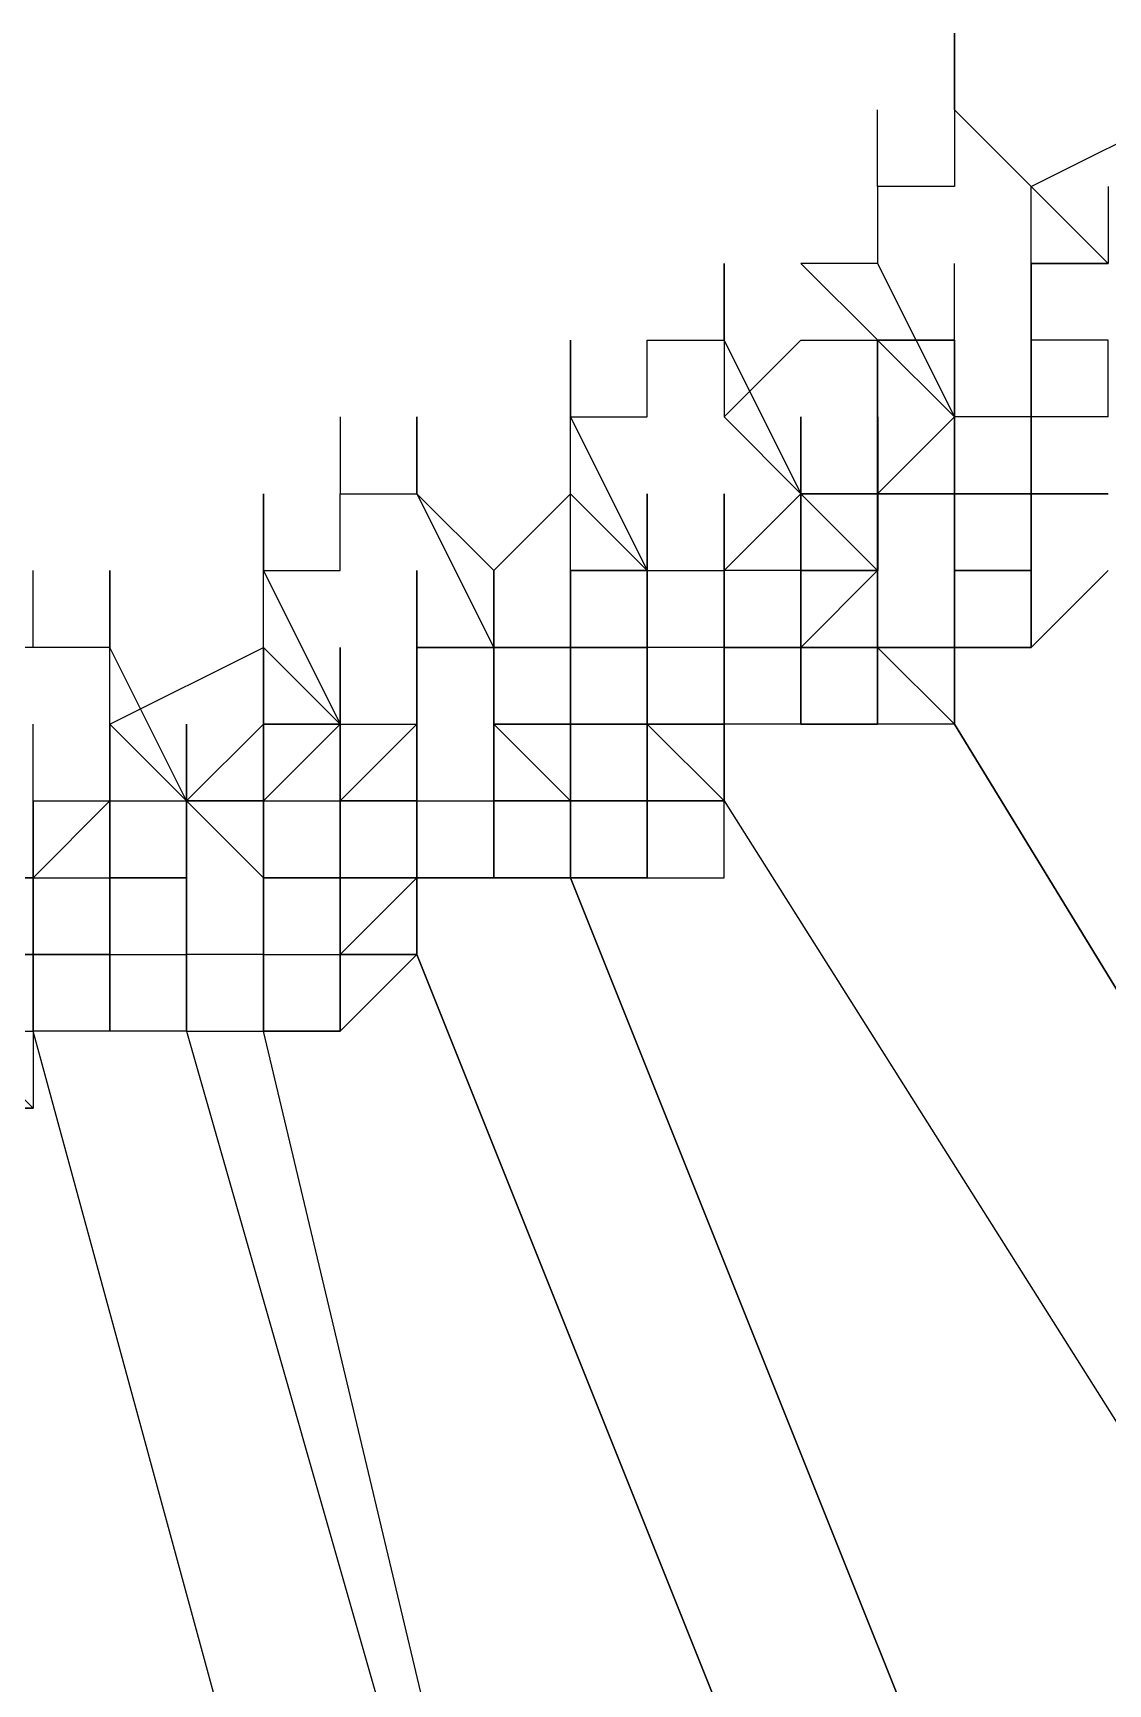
# Model space of a CAD drawing. Header units: inches. Extents: x 3324238 to 135265466, y -1036581 to 20094598.
# Drawn here: x 3353512.625 to 3353513.753, y -519257.916 to -519256.183 of the extents above; entities that cross this region are included whole.
import ezdxf

# ---------------------------------------------------------------- set-up
doc = ezdxf.new("R2010")
doc.units = ezdxf.units.IN
doc.header["$MEASUREMENT"] = 0
doc.layers.add('PDF_Geometry', color=7, linetype='Continuous')

msp = doc.modelspace()

# ---------------------------------------------------------------- linework, layer by layer
at = {"layer": 'PDF_Geometry', "lineweight": 25}
for points in [[(3353513.5914, -519256.1835), (3353513.5914, -519256.2641)], [(3353513.3497, -519256.4252), (3353513.3497, -519256.5058)], [(3353513.7526, -519256.4252), (3353513.672, -519256.4252)], [(3353513.5914, -519256.5058), (3353513.5914, -519256.5863)], [(3353513.0274, -519256.5863), (3353513.0274, -519256.6669)], [(3353513.4303, -519256.5863), (3353513.4303, -519256.6669)], [(3353513.5109, -519256.5863), (3353513.5109, -519256.6669), (3353513.5109, -519256.7475), (3353513.5109, -519256.6669)], [(3353512.8663, -519256.6669), (3353512.8663, -519256.7475)], [(3353513.2691, -519256.6669), (3353513.2691, -519256.7475), (3353513.2691, -519256.8281), (3353513.2691, -519256.7475)], [(3353513.4303, -519256.6669), (3353513.5108, -519256.6669), (3353513.5108, -519256.7475)], [(3353512.7051, -519256.7475), (3353512.7051, -519256.8281)], [(3353513.0274, -519256.8281), (3353513.0274, -519256.9086), (3353513.0274, -519256.9892), (3353513.0274, -519257.0698), (3353513.0274, -519256.9892), (3353513.0274, -519256.9086), (3353513.0274, -519256.8281), (3353513.0274, -519256.7475)], [(3353513.1886, -519256.8281), (3353513.1886, -519256.9086), (3353513.1886, -519256.8281), (3353513.1886, -519256.7475)], [(3353513.1886, -519256.7475), (3353513.1886, -519256.8281)], [(3353513.3497, -519256.7475), (3353513.3497, -519256.8281)], [(3353513.672, -519256.7475), (3353513.672, -519256.8281)], [(3353512.8663, -519256.8281), (3353512.8663, -519256.9086), (3353512.8663, -519256.9892), (3353512.8663, -519256.9086)], [(3353513.0274, -519256.8281), (3353513.0274, -519256.9086)], [(3353513.5914, -519256.8281), (3353513.5914, -519256.9086)], [(3353512.8663, -519256.9086), (3353512.8663, -519256.9892)], [(3353512.9469, -519256.9086), (3353512.9469, -519256.9892)], [(3353513.2691, -519256.9086), (3353513.2691, -519256.9892)], [(3353513.3497, -519256.9892), (3353513.2691, -519256.9892), (3353513.2691, -519256.9086), (3353513.2691, -519256.9892)], [(3353512.7857, -519257.0698), (3353512.7051, -519257.0698)], [(3353512.8663, -519257.0698), (3353512.8663, -519257.1503), (3353512.8663, -519257.2309), (3353512.8663, -519257.1503), (3353512.8663, -519257.0698), (3353512.8663, -519257.1503)], [(3353512.9468, -519257.0698), (3353512.9468, -519257.1503)], [(3353512.6246, -519257.1503), (3353512.6246, -519257.2309)], [(3353512.6246, -519257.1503), (3353512.6246, -519257.2309)], [(3353512.7051, -519257.1503), (3353512.7051, -519257.2309)], [(3353512.7857, -519257.1503), (3353512.7857, -519257.2309)]]:
    msp.add_lwpolyline(points, close=True, dxfattribs=at)
for points in [[(3353513.7526, -519256.4252), (3353513.5914, -519256.2641), (3353513.5914, -519256.3446), (3353513.5108, -519256.3446), (3353513.5108, -519256.4252), (3353513.4303, -519256.4252)], [(3353513.5108, -519256.3446), (3353513.5108, -519256.2641)], [(3353513.672, -519256.3446), (3353513.5914, -519256.2641)], [(3353513.7526, -519256.5058), (3353513.672, -519256.5058), (3353513.672, -519256.5863), (3353513.672, -519256.5058), (3353513.672, -519256.4252), (3353513.672, -519256.3446), (3353513.8331, -519256.2641)], [(3353513.7526, -519256.3446), (3353513.7526, -519256.4252), (3353513.672, -519256.3446)], [(3353513.5109, -519256.5058), (3353513.4303, -519256.4252)], [(3353513.7526, -519256.6669), (3353513.672, -519256.6669), (3353513.672, -519256.5863), (3353513.672, -519256.5058), (3353513.672, -519256.5863), (3353513.672, -519256.5058), (3353513.672, -519256.4252), (3353513.672, -519256.5058), (3353513.672, -519256.5863), (3353513.5914, -519256.5863), (3353513.5108, -519256.5058), (3353513.5108, -519256.5863), (3353513.5108, -519256.5058), (3353513.5108, -519256.5863), (3353513.5108, -519256.6669), (3353513.5108, -519256.5863), (3353513.5108, -519256.6669), (3353513.5914, -519256.6669), (3353513.5914, -519256.5863)], [(3353513.5108, -519256.4252), (3353513.5914, -519256.5863), (3353513.5914, -519256.5058), (3353513.5914, -519256.5863), (3353513.5914, -519256.5058), (3353513.5108, -519256.5058), (3353513.5108, -519256.5863), (3353513.5108, -519256.6669), (3353513.5914, -519256.6669), (3353513.5914, -519256.5863), (3353513.5914, -519256.6669), (3353513.5914, -519256.5863), (3353513.5108, -519256.6669), (3353513.5108, -519256.5863), (3353513.5108, -519256.6669), (3353513.5914, -519256.6669), (3353513.5914, -519256.7475), (3353513.5914, -519256.8281), (3353513.5914, -519256.7475), (3353513.5914, -519256.6669), (3353513.672, -519256.6669), (3353513.672, -519256.7475), (3353513.672, -519256.6669), (3353513.672, -519256.7475), (3353513.672, -519256.6669), (3353513.672, -519256.7475), (3353513.672, -519256.8281), (3353513.5914, -519256.8281), (3353513.5914, -519256.9086), (3353513.5914, -519256.8281), (3353513.672, -519256.8281), (3353513.672, -519256.7475), (3353513.672, -519256.6669), (3353513.672, -519256.7475), (3353513.672, -519256.6669), (3353513.672, -519256.7475), (3353513.672, -519256.8281), (3353513.672, -519256.7475), (3353513.672, -519256.6669), (3353513.672, -519256.7475), (3353513.672, -519256.8281), (3353513.5914, -519256.8281), (3353513.5914, -519256.7475), (3353513.5914, -519256.8281), (3353513.5914, -519256.7475), (3353513.5914, -519256.8281), (3353513.5914, -519256.9086)], [(3353513.7526, -519256.7475), (3353513.672, -519256.8281), (3353513.672, -519256.7475), (3353513.672, -519256.6669), (3353513.672, -519256.5863), (3353513.672, -519256.5058), (3353513.672, -519256.4252), (3353513.672, -519256.5058), (3353513.672, -519256.5863), (3353513.672, -519256.5058), (3353513.672, -519256.5863), (3353513.672, -519256.5058), (3353513.672, -519256.5863), (3353513.672, -519256.6669), (3353513.5914, -519256.6669), (3353513.5914, -519256.7475), (3353513.5914, -519256.8281), (3353513.5914, -519256.9086), (3353513.5108, -519256.9086), (3353513.5108, -519256.8281), (3353513.5108, -519256.9086)], [(3353513.672, -519256.4252), (3353513.672, -519256.5058), (3353513.672, -519256.5863), (3353513.672, -519256.5058), (3353513.672, -519256.5863), (3353513.672, -519256.6669), (3353513.672, -519256.5863), (3353513.672, -519256.6669), (3353513.672, -519256.7475), (3353513.672, -519256.6669), (3353513.672, -519256.7475), (3353513.5914, -519256.7475), (3353513.5914, -519256.8281), (3353513.5914, -519256.7475), (3353513.5914, -519256.8281), (3353513.5914, -519256.9086), (3353514.4777, -519258.3589)], [(3353513.5914, -519256.5058), (3353513.5914, -519256.4252)], [(3353513.1886, -519256.5058), (3353513.1886, -519256.5863), (3353513.2691, -519256.5863), (3353513.2691, -519256.5058), (3353513.3497, -519256.5058), (3353513.4303, -519256.6669), (3353513.4303, -519256.5863), (3353513.4303, -519256.6669), (3353513.4303, -519256.5863), (3353513.4303, -519256.6669), (3353513.3497, -519256.5863)], [(3353513.1886, -519256.5863), (3353513.1886, -519256.5058)], [(3353513.3497, -519256.9892), (3353513.2691, -519256.9892), (3353513.2691, -519256.9086), (3353513.2691, -519256.9892), (3353513.2691, -519256.9086), (3353513.2691, -519256.8281), (3353513.2691, -519256.9086), (3353513.2691, -519256.9892), (3353513.2691, -519256.9086), (3353513.2691, -519256.9892), (3353513.2691, -519256.9086), (3353513.2691, -519256.9892), (3353513.2691, -519256.9086), (3353513.2691, -519256.9892), (3353513.2691, -519256.9086), (3353513.2691, -519256.8281), (3353513.2691, -519256.9086), (3353513.2691, -519256.9892), (3353513.2691, -519257.0698), (3353513.2691, -519256.9892), (3353513.3497, -519256.9892), (3353513.3497, -519256.9086), (3353513.3497, -519256.8281), (3353513.4303, -519256.8281), (3353513.4303, -519256.9086), (3353513.4303, -519256.8281), (3353513.4303, -519256.9086), (3353513.5108, -519256.9086), (3353513.5108, -519256.8281), (3353513.5108, -519256.7475), (3353513.5108, -519256.6669), (3353513.5108, -519256.7475), (3353513.5108, -519256.6669), (3353513.5108, -519256.5863), (3353513.5108, -519256.6669), (3353513.5108, -519256.5863), (3353513.5108, -519256.6669), (3353513.5108, -519256.5863), (3353513.5108, -519256.6669), (3353513.5108, -519256.5863), (3353513.5108, -519256.5058)], [(3353513.3497, -519256.5058), (3353513.3497, -519256.5863), (3353513.4303, -519256.5058), (3353513.5108, -519256.5058), (3353513.5108, -519256.5863), (3353513.5108, -519256.6669)], [(3353513.5109, -519256.5058), (3353513.5914, -519256.5058), (3353513.5914, -519256.5863), (3353513.5914, -519256.6669), (3353513.5108, -519256.6669), (3353513.5108, -519256.5863), (3353513.5108, -519256.6669), (3353513.5108, -519256.5863), (3353513.5108, -519256.6669), (3353513.5108, -519256.5863), (3353513.5108, -519256.6669), (3353513.5108, -519256.7475), (3353513.5108, -519256.6669), (3353513.4303, -519256.6669), (3353513.5108, -519256.6669), (3353513.5108, -519256.7475), (3353513.4303, -519256.7475), (3353513.4303, -519256.6669), (3353513.4303, -519256.5863), (3353513.4303, -519256.6669), (3353513.5108, -519256.6669), (3353513.5108, -519256.7475), (3353513.4303, -519256.7475), (3353513.5108, -519256.7475)], [(3353513.5914, -519256.5058), (3353513.5108, -519256.5058), (3353513.5914, -519256.5058)], [(3353513.5914, -519256.5863), (3353513.5914, -519256.5058)], [(3353513.5914, -519256.5863), (3353513.5914, -519256.5058)], [(3353513.5914, -519256.5863), (3353513.5914, -519256.5058)], [(3353513.5914, -519256.5863), (3353513.5914, -519256.5058)], [(3353513.5914, -519256.5863), (3353513.5914, -519256.5058)], [(3353513.5914, -519256.5863), (3353513.5914, -519256.5058)], [(3353513.5914, -519256.5863), (3353513.5914, -519256.5058)], [(3353513.5914, -519256.5863), (3353513.5914, -519256.5058)], [(3353513.5914, -519256.5863), (3353513.5914, -519256.5058)], [(3353513.5914, -519256.5863), (3353513.5914, -519256.5058)], [(3353513.672, -519256.5863), (3353513.672, -519256.5058)], [(3353513.672, -519256.5863), (3353513.672, -519256.5058)], [(3353513.7526, -519256.5863), (3353513.7526, -519256.5058)], [(3353512.9469, -519256.5863), (3353512.9469, -519256.6669), (3353513.0274, -519256.6669), (3353513.0274, -519256.5863)], [(3353513.108, -519256.7475), (3353513.108, -519256.8281), (3353513.108, -519256.7475), (3353513.108, -519256.8281), (3353513.108, -519256.9086), (3353513.108, -519256.8281), (3353513.108, -519256.9086), (3353513.108, -519256.8281), (3353513.108, -519256.9086), (3353513.108, -519256.8281), (3353513.108, -519256.7475), (3353513.108, -519256.8281), (3353513.0274, -519256.8281), (3353513.0274, -519256.9086), (3353513.0274, -519256.9892), (3353513.0274, -519257.0698), (3353513.0274, -519256.9892), (3353513.108, -519256.9892), (3353513.108, -519256.9086), (3353513.108, -519256.8281), (3353513.108, -519256.7475), (3353513.108, -519256.8281), (3353513.108, -519256.7475), (3353513.1886, -519256.6669), (3353513.1886, -519256.5863), (3353513.2691, -519256.7475), (3353513.2691, -519256.8281), (3353513.2691, -519256.7475), (3353513.2691, -519256.8281), (3353513.2691, -519256.7475)], [(3353513.5914, -519256.5863), (3353513.5914, -519256.6669), (3353513.5914, -519256.7475), (3353513.5914, -519256.8281), (3353513.5914, -519256.7475), (3353513.5914, -519256.8281), (3353513.5914, -519256.7475), (3353513.5914, -519256.8281), (3353513.5914, -519256.7475), (3353513.5914, -519256.8281), (3353513.5914, -519256.7475), (3353513.5914, -519256.6669), (3353513.5914, -519256.7475), (3353513.5914, -519256.6669), (3353513.5914, -519256.7475), (3353513.5914, -519256.8281), (3353513.5914, -519256.9086), (3353513.5914, -519256.8281), (3353513.5914, -519256.7475), (3353513.5914, -519256.8281), (3353513.5108, -519256.8281), (3353513.5108, -519256.7475), (3353513.5108, -519256.8281), (3353513.5108, -519256.7475), (3353513.4303, -519256.8281), (3353513.5108, -519256.8281), (3353513.5108, -519256.7475), (3353513.5108, -519256.6669), (3353513.5108, -519256.7475), (3353513.5108, -519256.8281), (3353513.5108, -519256.7475), (3353513.5108, -519256.6669), (3353513.4303, -519256.6669)], [(3353513.4303, -519256.6669), (3353513.4303, -519256.5863)], [(3353513.4303, -519256.6669), (3353513.4303, -519256.5863)], [(3353513.4303, -519256.6669), (3353513.4303, -519256.5863)], [(3353513.4303, -519256.6669), (3353513.4303, -519256.5863)], [(3353513.4303, -519256.6669), (3353513.4303, -519256.5863)], [(3353513.4303, -519256.6669), (3353513.4303, -519256.5863)], [(3353513.4303, -519256.6669), (3353513.4303, -519256.5863)], [(3353513.4303, -519256.6669), (3353513.4303, -519256.5863)], [(3353513.5108, -519256.6669), (3353513.5108, -519256.5863)], [(3353513.5108, -519256.6669), (3353513.5108, -519256.5863)], [(3353513.5108, -519256.6669), (3353513.5108, -519256.5863)], [(3353513.5108, -519256.6669), (3353513.5108, -519256.5863)], [(3353513.5108, -519256.6669), (3353513.5108, -519256.5863)], [(3353513.5108, -519256.6669), (3353513.5108, -519256.5863)], [(3353513.5108, -519256.7475), (3353513.5108, -519256.6669), (3353513.5108, -519256.5863), (3353513.5108, -519256.6669)], [(3353513.5108, -519256.6669), (3353513.5108, -519256.5863)], [(3353513.5108, -519256.6669), (3353513.5108, -519256.5863)], [(3353513.5108, -519256.6669), (3353513.5108, -519256.5863)], [(3353513.5108, -519256.6669), (3353513.5108, -519256.5863)], [(3353513.5108, -519256.6669), (3353513.5108, -519256.5863)], [(3353513.5108, -519256.6669), (3353513.5108, -519256.5863)], [(3353513.5108, -519256.6669), (3353513.5108, -519256.5863)], [(3353513.7526, -519256.5863), (3353513.672, -519256.5863), (3353513.5914, -519256.5863), (3353513.5914, -519256.6669), (3353513.672, -519256.6669), (3353513.7526, -519256.6669)], [(3353513.5914, -519256.8281), (3353513.5914, -519256.9086), (3353513.5914, -519256.8281), (3353513.5914, -519256.7475), (3353513.5914, -519256.8281), (3353513.5914, -519256.7475), (3353513.5914, -519256.8281), (3353513.5914, -519256.7475), (3353513.5914, -519256.8281), (3353513.5914, -519256.7475), (3353513.672, -519256.7475), (3353513.672, -519256.6669), (3353513.5914, -519256.6669), (3353513.5914, -519256.5863), (3353513.5914, -519256.6669)], [(3353513.5914, -519256.6669), (3353513.5914, -519256.5863)], [(3353513.5914, -519256.6669), (3353513.5914, -519256.5863)], [(3353513.5914, -519256.6669), (3353513.672, -519256.6669), (3353513.672, -519256.5863)], [(3353513.5914, -519256.6669), (3353513.5914, -519256.5863)], [(3353512.7857, -519256.9086), (3353512.7857, -519256.9892), (3353512.8663, -519256.9892), (3353512.9469, -519256.9892), (3353512.9469, -519256.9086), (3353512.9469, -519256.8281), (3353512.9469, -519256.9086), (3353512.9469, -519256.9892), (3353512.9469, -519256.9086), (3353512.9469, -519256.8281), (3353512.9469, -519256.9086), (3353512.9469, -519256.9892), (3353512.9469, -519257.0698), (3353512.9469, -519257.1503), (3353513.0274, -519257.0698), (3353512.9469, -519257.0698), (3353512.9469, -519256.9892), (3353512.9469, -519257.0698), (3353512.9469, -519256.9892), (3353512.9469, -519256.9086), (3353512.9469, -519256.9892), (3353512.9469, -519256.9086), (3353512.9469, -519256.8281), (3353512.9469, -519256.9086), (3353513.0274, -519256.9086), (3353513.0274, -519256.8281), (3353513.0274, -519256.9086), (3353513.0274, -519256.8281), (3353513.108, -519256.8281), (3353513.108, -519256.9086), (3353513.108, -519256.9892), (3353513.108, -519256.9086), (3353513.108, -519256.8281), (3353513.108, -519256.9086), (3353513.108, -519256.8281), (3353513.108, -519256.9086), (3353513.108, -519256.8281), (3353513.108, -519256.7475), (3353513.108, -519256.8281), (3353513.108, -519256.7475), (3353513.0274, -519256.6669)], [(3353512.8663, -519256.7475), (3353512.9469, -519256.7475), (3353512.9469, -519256.6669)], [(3353513.0274, -519256.6669), (3353513.108, -519256.8281)], [(3353513.108, -519256.9086), (3353513.108, -519256.9892), (3353513.108, -519256.9086), (3353513.108, -519256.9892), (3353513.108, -519256.9086), (3353513.108, -519256.9892), (3353513.108, -519257.0698), (3353513.108, -519256.9892), (3353513.108, -519256.9086), (3353513.108, -519256.8281), (3353513.108, -519256.9086), (3353513.108, -519256.9892), (3353513.108, -519256.9086), (3353513.108, -519256.8281), (3353513.108, -519256.9086), (3353513.1886, -519256.9086), (3353513.1886, -519256.8281), (3353513.1886, -519256.9086), (3353513.2691, -519256.9086), (3353513.2691, -519256.9892), (3353513.3497, -519256.9892), (3353513.3497, -519256.9086), (3353513.3497, -519256.9892), (3353513.2691, -519256.9892), (3353513.1886, -519256.9892), (3353513.1886, -519256.9086), (3353513.1886, -519256.8281), (3353513.1886, -519256.7475), (3353513.1886, -519256.8281), (3353513.1886, -519256.9086), (3353513.1886, -519256.8281), (3353513.1886, -519256.7475), (3353513.1886, -519256.8281), (3353513.1886, -519256.9086), (3353513.1886, -519256.8281), (3353513.1886, -519256.9086), (3353513.1886, -519256.8281), (3353513.2691, -519256.8281), (3353513.2691, -519256.9086), (3353513.2691, -519256.9892), (3353513.2691, -519256.9086), (3353513.2691, -519256.8281), (3353513.2691, -519256.9086), (3353513.2691, -519256.8281), (3353513.1886, -519256.8281), (3353513.1886, -519256.9086), (3353513.2691, -519256.9086), (3353513.2691, -519256.9892), (3353513.2691, -519256.9086), (3353513.2691, -519256.8281), (3353513.2691, -519256.9086), (3353513.2691, -519256.9892), (3353513.2691, -519256.9086), (3353513.2691, -519256.9892), (3353513.2691, -519256.9086), (3353513.2691, -519256.9892), (3353513.2691, -519256.9086), (3353513.3497, -519256.9086), (3353513.3497, -519256.8281), (3353513.2691, -519256.8281), (3353513.2691, -519256.9086), (3353513.2691, -519256.8281), (3353513.2691, -519256.7475), (3353513.1886, -519256.7475), (3353513.1886, -519256.8281), (3353513.1886, -519256.7475), (3353513.1886, -519256.6669)], [(3353513.1886, -519256.6669), (3353513.2691, -519256.7475)], [(3353513.2691, -519256.8281), (3353513.2691, -519256.7475), (3353513.2691, -519256.8281), (3353513.2691, -519256.9086), (3353513.2691, -519256.8281), (3353513.2691, -519256.9086), (3353513.2691, -519256.8281), (3353513.2691, -519256.9086), (3353513.2691, -519256.8281), (3353513.2691, -519256.9086), (3353513.1886, -519256.9086), (3353513.1886, -519256.8281), (3353513.1886, -519256.7475), (3353513.1886, -519256.8281), (3353513.1886, -519256.7475), (3353513.2691, -519256.7475), (3353513.2691, -519256.6669)], [(3353513.2691, -519256.9086), (3353513.2691, -519256.8281), (3353513.2691, -519256.7475), (3353513.2691, -519256.6669)], [(3353513.2691, -519257.0698), (3353513.2691, -519256.9892), (3353513.2691, -519256.9086), (3353513.2691, -519256.8281), (3353513.2691, -519256.7475), (3353513.2691, -519256.6669), (3353513.2691, -519256.7475), (3353513.3497, -519256.7475), (3353513.3497, -519256.6669), (3353513.3497, -519256.7475), (3353513.3497, -519256.8281)], [(3353513.3497, -519256.7475), (3353513.4303, -519256.6669), (3353513.5108, -519256.6669)], [(3353513.3497, -519256.7475), (3353513.3497, -519256.6669)], [(3353513.5108, -519256.6669), (3353513.4303, -519256.6669)], [(3353513.5108, -519256.6669), (3353513.4303, -519256.6669)], [(3353513.5108, -519256.6669), (3353513.4303, -519256.6669)], [(3353513.4303, -519256.6669), (3353513.4303, -519256.7475)], [(3353513.5108, -519256.7475), (3353513.5108, -519256.6669), (3353513.5108, -519256.7475), (3353513.5108, -519256.6669), (3353513.4303, -519256.6669)], [(3353513.5108, -519256.7475), (3353513.5108, -519256.6669)], [(3353513.5914, -519256.6669), (3353513.5108, -519256.6669)], [(3353513.5108, -519256.6669), (3353513.5108, -519256.7475)], [(3353513.5108, -519256.7475), (3353513.5108, -519256.6669)], [(3353513.5914, -519256.7475), (3353513.5914, -519256.6669)], [(3353513.672, -519256.7475), (3353513.672, -519256.6669)], [(3353513.672, -519256.7475), (3353513.672, -519256.6669)], [(3353513.672, -519256.7475), (3353513.672, -519256.6669)], [(3353512.7857, -519257.0698), (3353512.7857, -519257.1503), (3353512.7857, -519257.2309), (3353512.7857, -519257.1503), (3353512.7857, -519257.0698), (3353512.7857, -519256.9892), (3353512.7051, -519256.8281), (3353512.6246, -519256.8281), (3353512.544, -519256.8281), (3353512.544, -519256.7475)], [(3353512.6246, -519256.8281), (3353512.6246, -519256.7475)], [(3353512.7051, -519257.0698), (3353512.7051, -519256.9892), (3353512.7051, -519257.0698), (3353512.7051, -519256.9892), (3353512.7051, -519256.9086), (3353512.7051, -519256.9892), (3353512.7857, -519256.9892), (3353512.7857, -519257.0698), (3353512.7857, -519256.9892), (3353512.7051, -519256.9086), (3353512.7051, -519256.8281), (3353512.7051, -519256.7475)], [(3353512.7051, -519256.8281), (3353512.7051, -519256.7475)], [(3353512.9469, -519256.9086), (3353512.9469, -519256.8281), (3353512.9469, -519256.9086), (3353512.9469, -519256.8281), (3353512.9469, -519256.9086), (3353512.8663, -519256.8281), (3353512.8663, -519256.7475), (3353512.9469, -519256.9086), (3353512.9469, -519256.9892), (3353512.9469, -519257.0698), (3353512.9469, -519256.9892)], [(3353513.108, -519256.8281), (3353513.108, -519256.7475)], [(3353513.3497, -519256.7475), (3353513.3497, -519256.8281), (3353513.3497, -519256.9086), (3353513.3497, -519256.8281), (3353513.3497, -519256.9086), (3353513.3497, -519256.8281), (3353513.3497, -519256.9086), (3353513.2691, -519256.9086), (3353513.2691, -519256.8281), (3353513.1886, -519256.8281), (3353513.1886, -519256.7475), (3353513.1886, -519256.8281), (3353513.1886, -519256.7475), (3353513.1886, -519256.8281), (3353513.1886, -519256.9086), (3353513.1886, -519256.9892), (3353513.1886, -519256.9086), (3353513.108, -519256.9086), (3353513.1886, -519256.9892), (3353513.1886, -519257.0698), (3353513.1886, -519256.9892), (3353513.1886, -519256.9086), (3353513.108, -519256.9086), (3353513.1886, -519256.9086), (3353513.1886, -519256.8281), (3353513.2691, -519256.8281), (3353513.2691, -519256.9086), (3353513.3497, -519256.9892), (3353513.2691, -519256.9086), (3353513.3497, -519256.9086), (3353513.3497, -519256.9892), (3353514.3166, -519258.5201)], [(3353513.108, -519256.8281), (3353513.108, -519256.7475)], [(3353513.1886, -519256.8281), (3353513.1886, -519256.7475)], [(3353513.8331, -519258.6812), (3353513.1886, -519257.0698), (3353513.1886, -519256.9892), (3353513.1886, -519256.9086), (3353513.1886, -519256.8281), (3353513.1886, -519256.9086), (3353513.1886, -519256.8281), (3353513.1886, -519256.7475), (3353513.1886, -519256.8281), (3353513.1886, -519256.7475), (3353513.1886, -519256.8281), (3353513.1886, -519256.9086), (3353513.1886, -519256.8281), (3353513.1886, -519256.7475), (3353513.1886, -519256.8281), (3353513.1886, -519256.9086), (3353513.1886, -519256.9892), (3353513.1886, -519257.0698), (3353513.1886, -519256.9892), (3353513.1886, -519257.0698), (3353513.2691, -519257.0698), (3353513.2691, -519256.9892), (3353513.2691, -519256.9086), (3353513.2691, -519256.9892), (3353513.2691, -519256.9086), (3353513.2691, -519256.8281), (3353513.2691, -519256.9086), (3353513.2691, -519256.9892), (3353513.3497, -519256.9892), (3353514.3166, -519258.5201)], [(3353513.1886, -519256.8281), (3353513.1886, -519256.7475)], [(3353513.1886, -519256.8281), (3353513.1886, -519256.7475)], [(3353513.1886, -519256.8281), (3353513.1886, -519256.7475)], [(3353513.1886, -519256.8281), (3353513.1886, -519256.7475)], [(3353513.1886, -519256.8281), (3353513.1886, -519256.7475)], [(3353513.1886, -519256.8281), (3353513.1886, -519256.7475)], [(3353513.1886, -519256.8281), (3353513.1886, -519256.7475)], [(3353513.1886, -519256.8281), (3353513.1886, -519256.7475)], [(3353513.1886, -519256.8281), (3353513.1886, -519256.7475)], [(3353513.2691, -519256.9086), (3353513.2691, -519256.8281), (3353513.2691, -519256.7475)], [(3353513.2691, -519256.8281), (3353513.2691, -519256.7475)], [(3353513.4303, -519256.7475), (3353513.4303, -519256.8281), (3353513.4303, -519256.9086), (3353513.4303, -519256.8281), (3353513.4303, -519256.7475), (3353513.4303, -519256.8281), (3353513.4303, -519256.9086), (3353513.3497, -519256.9086), (3353513.2691, -519256.9086), (3353513.2691, -519256.9892), (3353513.2691, -519256.9086), (3353513.2691, -519256.9892), (3353513.2691, -519256.9086), (3353513.2691, -519256.8281), (3353513.2691, -519256.9086), (3353513.2691, -519256.8281), (3353513.2691, -519256.9086), (3353513.2691, -519256.8281), (3353513.2691, -519256.9086), (3353513.2691, -519256.9892), (3353513.2691, -519256.9086), (3353513.2691, -519256.9892), (3353513.2691, -519257.0698), (3353513.2691, -519256.9892), (3353513.2691, -519257.0698), (3353513.3497, -519257.0698), (3353513.3497, -519256.9892), (3353513.3497, -519256.9086), (3353513.3497, -519256.9892), (3353513.2691, -519256.9892), (3353513.2691, -519257.0698), (3353513.2691, -519256.9892), (3353513.3497, -519256.9892), (3353513.3497, -519256.9086), (3353513.3497, -519256.9892), (3353513.3497, -519256.9086), (3353513.3497, -519256.8281), (3353513.3497, -519256.7475), (3353513.3497, -519256.8281), (3353513.3497, -519256.7475), (3353513.3497, -519256.8281), (3353513.3497, -519256.9086), (3353513.3497, -519256.9892), (3353513.3497, -519256.9086), (3353513.3497, -519256.8281), (3353513.3497, -519256.7475), (3353513.3497, -519256.8281), (3353513.3497, -519256.9086), (3353513.3497, -519256.8281), (3353513.3497, -519256.9086), (3353513.3497, -519256.8281)], [(3353513.3497, -519256.8281), (3353513.3497, -519256.7475)], [(3353513.3497, -519256.8281), (3353513.3497, -519256.7475)], [(3353513.3497, -519256.8281), (3353513.3497, -519256.7475)], [(3353513.3497, -519256.8281), (3353513.3497, -519256.7475)], [(3353513.3497, -519256.9086), (3353513.3497, -519256.8281), (3353513.3497, -519256.7475)], [(3353513.3497, -519256.9086), (3353513.3497, -519256.8281), (3353513.3497, -519256.7475)], [(3353513.4303, -519256.7475), (3353513.3497, -519256.7475), (3353513.3497, -519256.8281)], [(3353513.4303, -519256.8281), (3353513.4303, -519256.7475)], [(3353513.4303, -519256.8281), (3353513.4303, -519256.7475)], [(3353513.4303, -519256.8281), (3353513.4303, -519256.7475)], [(3353513.4303, -519256.8281), (3353513.4303, -519256.7475)], [(3353513.4303, -519256.8281), (3353513.4303, -519256.7475)], [(3353513.4303, -519256.8281), (3353513.4303, -519256.7475)], [(3353513.4303, -519256.8281), (3353513.4303, -519256.7475)], [(3353513.4303, -519256.8281), (3353513.4303, -519256.7475)], [(3353513.5108, -519256.8281), (3353513.5108, -519256.7475)], [(3353513.5108, -519256.8281), (3353513.5108, -519256.7475)], [(3353513.5108, -519256.7475), (3353513.5108, -519256.8281)], [(3353513.5108, -519256.8281), (3353513.5108, -519256.7475)], [(3353513.7526, -519256.7475), (3353513.672, -519256.8281), (3353513.7526, -519256.7475)], [(3353513.672, -519256.8281), (3353513.672, -519256.7475)], [(3353513.7526, -519256.7475), (3353513.672, -519256.8281), (3353513.672, -519256.7475)], [(3353513.672, -519256.8281), (3353513.672, -519256.7475)], [(3353513.672, -519256.8281), (3353513.672, -519256.7475)], [(3353513.672, -519256.8281), (3353513.672, -519256.7475)], [(3353512.6246, -519257.2309), (3353512.6246, -519257.1503), (3353512.6246, -519257.0698), (3353512.6246, -519256.9892), (3353512.6246, -519257.0698), (3353512.6246, -519256.9892), (3353512.7051, -519256.9892), (3353512.7051, -519257.0698), (3353512.7051, -519257.1503), (3353512.7051, -519257.0698), (3353512.7051, -519256.9892), (3353512.7051, -519256.9086), (3353512.8663, -519256.8281), (3353512.8663, -519256.9086), (3353512.8663, -519256.9892), (3353512.8663, -519256.9086), (3353512.8663, -519256.9892), (3353512.8663, -519257.0698), (3353512.8663, -519256.9892), (3353512.9469, -519256.9892), (3353512.9469, -519256.9086), (3353512.9469, -519256.9892), (3353512.9469, -519257.0698), (3353512.9469, -519257.1503), (3353512.9469, -519257.0698), (3353512.9469, -519257.1503), (3353512.9469, -519257.0698), (3353512.9469, -519257.1503), (3353512.9469, -519257.0698), (3353512.9469, -519256.9892), (3353512.9469, -519257.0698), (3353512.9469, -519256.9892), (3353512.9469, -519257.0698), (3353512.9469, -519257.1503), (3353512.9469, -519257.0698), (3353512.8663, -519257.0698), (3353512.8663, -519257.1503), (3353512.8663, -519257.0698), (3353512.8663, -519257.1503), (3353512.8663, -519257.0698), (3353512.8663, -519257.1503), (3353512.8663, -519257.0698), (3353512.9469, -519257.0698), (3353512.9469, -519257.1503), (3353512.9469, -519257.0698), (3353512.9469, -519257.1503), (3353512.9469, -519257.0698), (3353512.9469, -519257.1503), (3353512.9469, -519257.0698), (3353512.9469, -519257.1503), (3353512.9469, -519257.0698), (3353512.9469, -519257.1503), (3353512.9469, -519257.0698), (3353512.9469, -519257.1503), (3353512.9469, -519257.2309)], [(3353512.7051, -519257.1503), (3353512.7857, -519257.1503), (3353512.7857, -519257.2309), (3353512.7857, -519257.1503), (3353512.7857, -519257.2309), (3353512.8663, -519257.2309), (3353512.8663, -519257.1503), (3353512.8663, -519257.0698), (3353512.8663, -519257.1503), (3353512.7857, -519257.1503), (3353512.7857, -519257.0698), (3353512.7857, -519256.9892), (3353512.8663, -519256.9892), (3353512.7857, -519256.9892), (3353512.7857, -519256.9086), (3353512.7857, -519256.9892), (3353512.7857, -519256.9086), (3353512.7857, -519256.9892), (3353512.7857, -519256.9086), (3353512.7857, -519256.9892), (3353512.7857, -519256.9086), (3353512.7857, -519256.9892), (3353512.7857, -519256.9086), (3353512.7857, -519256.9892), (3353512.8663, -519256.9086), (3353512.8663, -519256.8281), (3353512.8663, -519256.9086), (3353512.8663, -519256.8281), (3353512.8663, -519256.9086), (3353512.8663, -519256.9892), (3353512.8663, -519257.0698), (3353512.9469, -519257.0698), (3353512.9469, -519257.1503), (3353513.0274, -519257.1503), (3353512.9469, -519257.1503), (3353512.9469, -519257.0698), (3353512.9469, -519256.9892), (3353512.9469, -519256.9086), (3353512.9469, -519256.9892)], [(3353512.7857, -519256.9086), (3353512.7857, -519256.9892), (3353512.8663, -519256.9892), (3353512.7857, -519256.9892), (3353512.8663, -519257.0698), (3353512.8663, -519256.9892), (3353512.8663, -519257.0698), (3353512.8663, -519256.9892), (3353512.7857, -519256.9892), (3353512.8663, -519256.9892), (3353512.8663, -519256.9086), (3353512.8663, -519256.9892), (3353512.8663, -519256.9086), (3353512.8663, -519256.9892), (3353512.8663, -519256.9086), (3353512.8663, -519256.9892), (3353512.8663, -519256.9086), (3353512.9469, -519256.9086), (3353512.8663, -519256.9086), (3353512.9469, -519256.9086), (3353512.9469, -519256.9892), (3353512.9469, -519256.9086), (3353512.9469, -519256.8281), (3353512.9469, -519256.9086), (3353512.9469, -519256.9892), (3353512.9469, -519256.9086), (3353512.9469, -519256.9892), (3353512.9469, -519256.9086)], [(3353512.9468, -519256.9892), (3353512.9468, -519256.9086), (3353512.9468, -519256.8281)], [(3353512.9468, -519256.9086), (3353512.9468, -519256.8281)], [(3353513.108, -519256.8281), (3353513.108, -519256.9086), (3353513.1886, -519256.9086), (3353513.1886, -519256.9892), (3353513.108, -519256.9892), (3353513.108, -519257.0698), (3353513.0274, -519257.0698), (3353513.0274, -519257.1503), (3353513.0274, -519257.0698), (3353513.0274, -519256.9892), (3353513.0274, -519257.0698), (3353513.0274, -519256.9892), (3353513.0274, -519257.0698), (3353513.0274, -519256.9892), (3353513.0274, -519256.9086), (3353513.0274, -519256.8281), (3353513.0274, -519256.9086), (3353513.0274, -519256.8281)], [(3353513.1886, -519256.8281), (3353513.108, -519256.8281), (3353513.1886, -519256.8281)], [(3353513.108, -519257.0698), (3353513.108, -519256.9892), (3353513.108, -519256.9086), (3353513.108, -519256.8281)], [(3353513.1886, -519256.9086), (3353513.1886, -519256.8281), (3353513.1886, -519256.9086), (3353513.2691, -519256.9086)], [(3353513.1886, -519256.9086), (3353513.1886, -519256.8281)], [(3353513.1886, -519256.9086), (3353513.1886, -519256.8281)], [(3353513.3497, -519256.8281), (3353513.2691, -519256.8281)], [(3353513.3497, -519256.9086), (3353513.3497, -519256.8281)], [(3353513.4303, -519256.8281), (3353513.3497, -519256.8281)], [(3353513.3497, -519256.9892), (3353513.3497, -519256.9086), (3353513.3497, -519256.8281)], [(3353513.4303, -519256.9086), (3353513.4303, -519256.8281)], [(3353514.4777, -519258.3589), (3353513.5914, -519256.9086), (3353513.5108, -519256.8281), (3353513.5914, -519256.8281), (3353513.5914, -519256.9086), (3353513.5108, -519256.8281), (3353513.4303, -519256.8281), (3353513.4303, -519256.9086), (3353513.5108, -519256.9086), (3353513.4303, -519256.9086), (3353513.4303, -519256.8281)], [(3353513.4303, -519256.8281), (3353513.4303, -519256.9086)], [(3353513.4303, -519256.8281), (3353513.5108, -519256.8281), (3353513.5914, -519256.8281), (3353513.672, -519256.8281)], [(3353513.4303, -519256.9086), (3353513.4303, -519256.8281)], [(3353513.4303, -519256.9086), (3353513.4303, -519256.8281)], [(3353513.4303, -519256.8281), (3353513.4303, -519256.9086)], [(3353513.4303, -519256.9086), (3353513.4303, -519256.8281)], [(3353513.5108, -519256.8281), (3353513.5914, -519256.8281)], [(3353513.5109, -519256.9086), (3353513.5109, -519256.8281)], [(3353513.5914, -519256.9086), (3353513.5914, -519256.8281), (3353513.5914, -519256.9086)], [(3353513.5914, -519256.8281), (3353513.672, -519256.8281)], [(3353513.5914, -519256.8281), (3353513.672, -519256.8281)], [(3353513.5914, -519256.8281), (3353513.672, -519256.8281)], [(3353512.544, -519257.0698), (3353512.6246, -519257.0698), (3353512.6246, -519256.9892), (3353512.6246, -519257.0698), (3353512.6246, -519256.9892), (3353512.6246, -519257.0698), (3353512.6246, -519257.1503), (3353512.6246, -519257.0698), (3353512.7051, -519256.9892), (3353512.7857, -519256.9892), (3353512.8663, -519256.9892), (3353512.9469, -519256.9086), (3353512.9469, -519256.9892), (3353512.9469, -519257.0698), (3353512.9469, -519256.9892), (3353512.9469, -519257.0698), (3353512.9469, -519256.9892), (3353512.9469, -519257.0698), (3353512.9469, -519256.9892), (3353512.9469, -519257.0698), (3353512.9469, -519256.9892), (3353513.0274, -519256.9086), (3353513.0274, -519256.9892), (3353513.0274, -519257.0698), (3353513.0274, -519257.1503), (3353513.672, -519258.7618), (3353513.0274, -519257.1503), (3353513.0274, -519257.0698), (3353513.0274, -519256.9892), (3353513.0274, -519256.9086), (3353513.0274, -519256.9892), (3353513.108, -519256.9892), (3353513.108, -519257.0698), (3353513.108, -519256.9892)], [(3353512.6246, -519256.9892), (3353512.6246, -519257.0698), (3353512.6246, -519256.9892), (3353512.6246, -519257.0698), (3353512.7051, -519257.0698), (3353512.7051, -519257.1503), (3353512.7051, -519257.0698), (3353512.7051, -519256.9892), (3353512.7051, -519257.0698), (3353512.7857, -519257.0698), (3353512.7857, -519257.1503), (3353512.7857, -519257.0698), (3353512.7857, -519256.9892), (3353512.7857, -519257.0698), (3353512.7857, -519256.9892), (3353512.7857, -519257.0698), (3353512.7857, -519256.9892), (3353512.7857, -519257.0698), (3353512.7857, -519256.9892), (3353512.7857, -519256.9086), (3353512.7857, -519256.9892), (3353512.7857, -519256.9086), (3353512.7857, -519256.9892), (3353512.7857, -519257.0698), (3353512.7857, -519257.1503), (3353512.7857, -519257.2309), (3353513.2691, -519258.9229), (3353512.8663, -519257.2309), (3353512.8663, -519257.1503), (3353512.8663, -519257.2309), (3353512.8663, -519257.1503), (3353512.9469, -519257.1503), (3353512.9469, -519257.0698), (3353512.9469, -519257.1503), (3353512.9469, -519257.0698), (3353512.9469, -519257.1503), (3353512.9469, -519257.0698), (3353512.9469, -519257.1503), (3353512.9469, -519257.0698), (3353512.9469, -519257.1503), (3353512.9469, -519257.0698)], [(3353512.6246, -519257.0698), (3353512.6246, -519256.9892), (3353512.6246, -519256.9086)], [(3353512.7051, -519256.9892), (3353512.7051, -519256.9086)], [(3353512.7857, -519257.1503), (3353512.7857, -519257.2309), (3353512.8663, -519257.2309), (3353512.8663, -519257.1503), (3353512.8663, -519257.0698), (3353512.8663, -519257.1503), (3353512.8663, -519257.0698), (3353512.8663, -519257.1503), (3353512.8663, -519257.0698), (3353512.8663, -519257.1503), (3353512.8663, -519257.0698), (3353512.8663, -519257.1503), (3353512.8663, -519257.2309), (3353512.9469, -519257.2309), (3353512.9469, -519257.1503), (3353513.0274, -519257.1503), (3353513.0274, -519257.0698), (3353513.108, -519257.0698), (3353513.108, -519256.9892), (3353513.1886, -519256.9892), (3353513.1886, -519257.0698), (3353513.1886, -519256.9892), (3353513.1886, -519256.9086), (3353513.1886, -519256.9892), (3353513.1886, -519257.0698), (3353513.1886, -519256.9892), (3353513.1886, -519257.0698), (3353513.1886, -519256.9892), (3353513.1886, -519257.0698)], [(3353512.7857, -519257.0698), (3353512.7857, -519256.9892), (3353512.7857, -519256.9086)], [(3353512.7857, -519257.2309), (3353512.7857, -519257.1503), (3353512.7857, -519257.0698), (3353512.7857, -519256.9892), (3353512.7857, -519256.9086), (3353512.7857, -519256.9892), (3353512.7857, -519256.9086), (3353512.7857, -519256.9892), (3353512.7857, -519256.9086), (3353512.7857, -519256.9892), (3353512.7857, -519256.9086), (3353512.7857, -519256.9892), (3353512.7857, -519257.0698), (3353512.7857, -519256.9892)], [(3353512.7857, -519256.9892), (3353512.7857, -519256.9086)], [(3353512.8663, -519256.9892), (3353512.8663, -519257.0698), (3353512.8663, -519256.9892), (3353512.8663, -519257.0698), (3353512.8663, -519257.1503), (3353512.7857, -519257.1503), (3353512.7857, -519257.2309), (3353512.7857, -519257.1503), (3353512.7857, -519257.2309), (3353512.8663, -519257.2309), (3353512.8663, -519257.1503), (3353512.8663, -519257.0698), (3353512.8663, -519257.1503), (3353512.8663, -519257.0698), (3353512.8663, -519257.1503), (3353512.8663, -519257.0698), (3353512.8663, -519257.1503), (3353512.8663, -519257.2309), (3353512.8663, -519257.1503), (3353512.8663, -519257.0698), (3353512.9469, -519257.0698), (3353512.9469, -519257.1503), (3353512.9469, -519257.2309), (3353512.8663, -519257.2309), (3353512.9469, -519257.2309), (3353513.0274, -519257.1503), (3353513.0274, -519257.0698), (3353513.0274, -519256.9892), (3353513.0274, -519256.9086)], [(3353512.7857, -519256.9892), (3353512.7857, -519256.9086)], [(3353512.7857, -519256.9892), (3353512.7857, -519256.9086)], [(3353512.8663, -519256.9892), (3353512.8663, -519256.9086)], [(3353512.8663, -519256.9892), (3353512.8663, -519256.9086)], [(3353512.8663, -519256.9892), (3353512.8663, -519256.9086)], [(3353512.8663, -519256.9892), (3353512.8663, -519256.9086)], [(3353512.8663, -519256.9892), (3353512.8663, -519256.9086)], [(3353512.8663, -519256.9892), (3353512.8663, -519256.9086)], [(3353512.8663, -519256.9892), (3353512.8663, -519256.9086)], [(3353512.9468, -519257.0698), (3353512.9468, -519256.9892), (3353512.9468, -519256.9086)], [(3353512.9469, -519256.9086), (3353512.9469, -519256.9892), (3353512.9469, -519256.9086)], [(3353512.9469, -519256.9086), (3353512.9469, -519256.9892)], [(3353512.9469, -519256.9892), (3353512.9469, -519256.9086), (3353513.0274, -519256.9086)], [(3353513.108, -519256.9892), (3353513.108, -519256.9086)], [(3353513.1886, -519256.9892), (3353513.1886, -519256.9086)], [(3353513.1886, -519256.9892), (3353513.1886, -519256.9086)], [(3353513.1886, -519256.9892), (3353513.1886, -519256.9086)], [(3353513.1886, -519256.9892), (3353513.1886, -519256.9086)], [(3353513.2691, -519256.9892), (3353513.2691, -519256.9086)], [(3353513.2691, -519256.9892), (3353513.2691, -519256.9086)], [(3353513.2691, -519256.9892), (3353513.2691, -519256.9086)], [(3353513.2691, -519256.9892), (3353513.2691, -519256.9086)], [(3353513.2691, -519256.9892), (3353513.2691, -519256.9086)], [(3353513.2691, -519256.9892), (3353513.2691, -519256.9086)], [(3353513.3497, -519256.9086), (3353513.2691, -519256.9086)], [(3353513.2691, -519256.9892), (3353513.2691, -519256.9086)], [(3353513.4303, -519256.9086), (3353513.3497, -519256.9086)], [(3353513.3497, -519256.9892), (3353513.3497, -519256.9086)], [(3353513.3497, -519256.9892), (3353513.3497, -519256.9086)], [(3353513.3497, -519256.9892), (3353513.3497, -519256.9086)], [(3353513.3497, -519256.9892), (3353513.3497, -519256.9086)], [(3353513.3497, -519256.9892), (3353513.3497, -519256.9086)], [(3353513.3497, -519256.9892), (3353513.3497, -519256.9086)], [(3353513.3497, -519256.9892), (3353513.3497, -519256.9086)], [(3353513.3497, -519256.9892), (3353513.3497, -519256.9086)], [(3353513.3497, -519256.9892), (3353513.3497, -519256.9086)], [(3353513.3497, -519256.9892), (3353513.3497, -519256.9086)], [(3353513.5914, -519256.9086), (3353513.5109, -519256.9086)], [(3353512.6246, -519257.1503), (3353512.6246, -519257.2309), (3353512.6246, -519257.1503), (3353512.6246, -519257.0698), (3353512.6246, -519256.9892), (3353512.6246, -519257.0698), (3353512.6246, -519256.9892)], [(3353512.6246, -519257.0698), (3353512.6246, -519256.9892)], [(3353512.7051, -519257.0698), (3353512.7051, -519256.9892)], [(3353512.7051, -519257.0698), (3353512.7051, -519256.9892)], [(3353512.7051, -519257.0698), (3353512.7051, -519256.9892)], [(3353512.7051, -519257.0698), (3353512.7051, -519256.9892)], [(3353512.7857, -519256.9892), (3353512.7857, -519257.0698)], [(3353512.7857, -519257.0698), (3353512.7857, -519256.9892)], [(3353512.8663, -519256.9892), (3353512.7857, -519256.9892)], [(3353512.8663, -519256.9892), (3353512.7857, -519256.9892)], [(3353512.7857, -519256.9892), (3353512.8663, -519256.9892)], [(3353512.7857, -519257.0698), (3353512.7857, -519256.9892)], [(3353512.8663, -519256.9892), (3353512.7857, -519256.9892)], [(3353512.7857, -519256.9892), (3353512.8663, -519256.9892), (3353512.7857, -519256.9892)], [(3353512.7857, -519257.0698), (3353512.7857, -519256.9892)], [(3353512.8663, -519257.0698), (3353512.8663, -519256.9892)], [(3353512.9468, -519257.0698), (3353512.9468, -519256.9892)], [(3353512.9469, -519256.9892), (3353513.0274, -519256.9892), (3353512.9469, -519256.9892)], [(3353512.9469, -519257.0698), (3353512.9469, -519256.9892)], [(3353513.0274, -519257.0698), (3353513.0274, -519256.9892)], [(3353513.0274, -519257.0698), (3353513.0274, -519256.9892)], [(3353513.1886, -519256.9892), (3353513.1886, -519257.0698), (3353513.8331, -519258.6812)], [(3353513.1886, -519256.9892), (3353513.2691, -519256.9892), (3353513.1886, -519256.9892)], [(3353513.1886, -519257.0698), (3353513.1886, -519256.9892)], [(3353513.3497, -519256.9892), (3353513.2691, -519256.9892)], [(3353512.6246, -519257.0698), (3353512.544, -519257.0698)], [(3353512.6246, -519257.1503), (3353512.6246, -519257.0698)], [(3353513.108, -519259.0841), (3353513.108, -519259.0035), (3353513.108, -519258.9229), (3353513.108, -519259.0035), (3353512.6246, -519257.2309), (3353512.6246, -519257.1503), (3353512.6246, -519257.0698), (3353512.6246, -519257.1503), (3353512.6246, -519257.2309), (3353512.6246, -519257.1503), (3353512.6246, -519257.0698), (3353512.6246, -519257.1503)], [(3353512.6246, -519257.1503), (3353512.6246, -519257.0698)], [(3353512.6246, -519257.1503), (3353512.6246, -519257.2309), (3353512.6246, -519257.1503), (3353512.6246, -519257.0698)], [(3353512.7051, -519257.1503), (3353512.7051, -519257.0698)], [(3353512.7051, -519257.0698), (3353512.7857, -519257.0698)], [(3353512.8663, -519257.1503), (3353512.8663, -519257.0698)], [(3353512.8663, -519257.1503), (3353512.8663, -519257.0698)], [(3353512.9468, -519257.1503), (3353512.9468, -519257.0698)], [(3353512.9468, -519257.1503), (3353512.9468, -519257.0698)], [(3353512.9468, -519257.1503), (3353512.9468, -519257.0698)], [(3353512.9468, -519257.1503), (3353512.9468, -519257.0698)], [(3353512.9468, -519257.1503), (3353512.9468, -519257.0698)], [(3353512.9469, -519257.1503), (3353512.9469, -519257.0698)], [(3353512.9469, -519257.0698), (3353513.0274, -519257.0698), (3353512.9469, -519257.0698)], [(3353512.9469, -519257.0698), (3353512.9469, -519257.1503), (3353512.9469, -519257.0698)], [(3353512.9469, -519257.1503), (3353512.9469, -519257.0698)], [(3353513.1886, -519257.0698), (3353513.108, -519257.0698), (3353513.1886, -519257.0698)], [(3353513.1886, -519257.0698), (3353513.2691, -519257.0698), (3353513.1886, -519257.0698)], [(3353513.1886, -519257.0698), (3353513.2691, -519257.0698)], [(3353512.544, -519257.1503), (3353512.6246, -519257.1503), (3353512.6246, -519257.2309), (3353512.6246, -519257.3115), (3353512.544, -519257.3115)], [(3353513.108, -519259.0035), (3353512.6246, -519257.2309), (3353512.6246, -519257.3115), (3353512.544, -519257.2309), (3353512.6246, -519257.2309), (3353512.6246, -519257.1503), (3353512.6246, -519257.2309), (3353512.6246, -519257.1503), (3353512.6246, -519257.2309), (3353512.6246, -519257.1503), (3353512.544, -519257.1503)], [(3353512.544, -519257.1503), (3353512.6246, -519257.1503), (3353512.544, -519257.1503)], [(3353512.6246, -519257.2309), (3353512.6246, -519257.1503)], [(3353512.7051, -519257.1503), (3353512.6246, -519257.1503), (3353512.7051, -519257.1503)], [(3353512.6246, -519257.1503), (3353512.7051, -519257.1503), (3353512.6246, -519257.1503)], [(3353512.6246, -519257.2309), (3353512.6246, -519257.1503)], [(3353512.7051, -519257.2309), (3353512.7051, -519257.1503)], [(3353512.7051, -519257.2309), (3353512.7051, -519257.1503)], [(3353512.7857, -519257.1503), (3353512.7857, -519257.2309), (3353512.7051, -519257.2309), (3353512.7051, -519257.1503)], [(3353512.7857, -519257.2309), (3353512.7857, -519257.1503)], [(3353512.7051, -519257.2309), (3353512.6246, -519257.2309)], [(3353512.6246, -519257.3115), (3353512.544, -519257.3115), (3353512.6246, -519257.3115)]]:
    msp.add_lwpolyline(points, dxfattribs=at)

doc.saveas('drawing.dxf')
